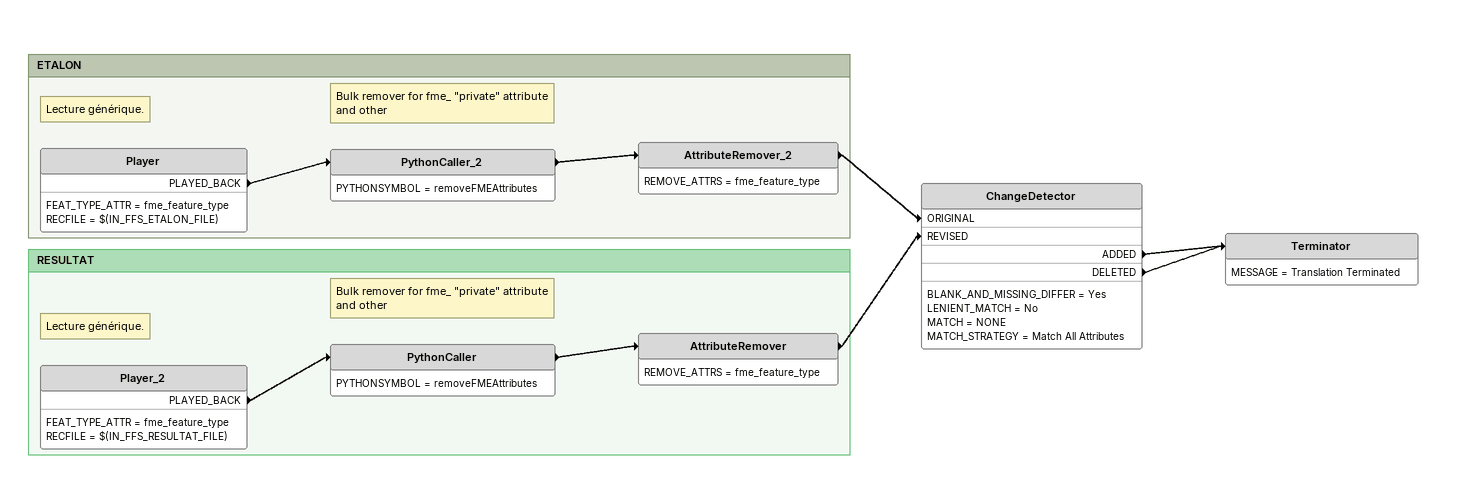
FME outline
ChangeDetector
    BLANK_AND_MISSING_DIFFER = Yes
    LENIENT_MATCH = No
    MATCH = NONE
    MATCH_STRATEGY = Match All Attributes
    ADDED -> Terminator
    DELETED -> Terminator
Terminator
    MESSAGE = Translation Terminated

Bookmark: RESULTAT
Note: Lecture générique.
Player_2
    FEAT_TYPE_ATTR = fme_feature_type
    RECFILE = $(IN_FFS_RESULTAT_FILE)
    PLAYED_BACK -> PythonCaller
Note: Bulk remover for fme_ "private" attribute and other
PythonCaller
    PYTHONSYMBOL = removeFMEAttributes
    -> AttributeRemover
AttributeRemover
    REMOVE_ATTRS = fme_feature_type
    -> ChangeDetector [REVISED]

Bookmark: ETALON
Note: Lecture générique.
Player
    FEAT_TYPE_ATTR = fme_feature_type
    RECFILE = $(IN_FFS_ETALON_FILE)
    PLAYED_BACK -> PythonCaller_2
Note: Bulk remover for fme_ "private" attribute and other
PythonCaller_2
    PYTHONSYMBOL = removeFMEAttributes
    -> AttributeRemover_2
AttributeRemover_2
    REMOVE_ATTRS = fme_feature_type
    -> ChangeDetector [ORIGINAL]
